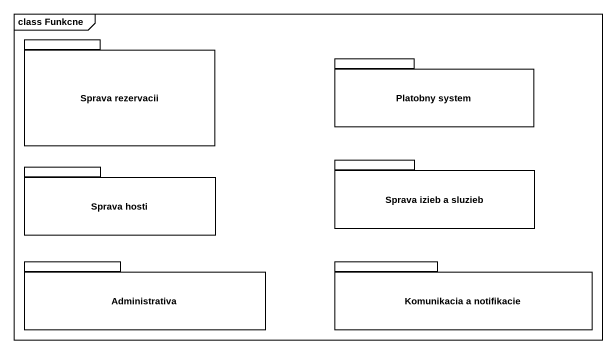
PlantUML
@startuml
mainframe class Funkcne
package "Sprava rezervacii" as Sprava_rezervacii {
}
package "Platobny system" as Platobny_system {
}
package "Sprava hosti" as Sprava_hosti {
}
package "Sprava izieb a sluzieb" as Sprava_izieb_a_sluzieb {
}
package Administrativa {
}
package "Komunikacia a notifikacie" as Komunikacia_a_notifikacie {
}
@enduml
